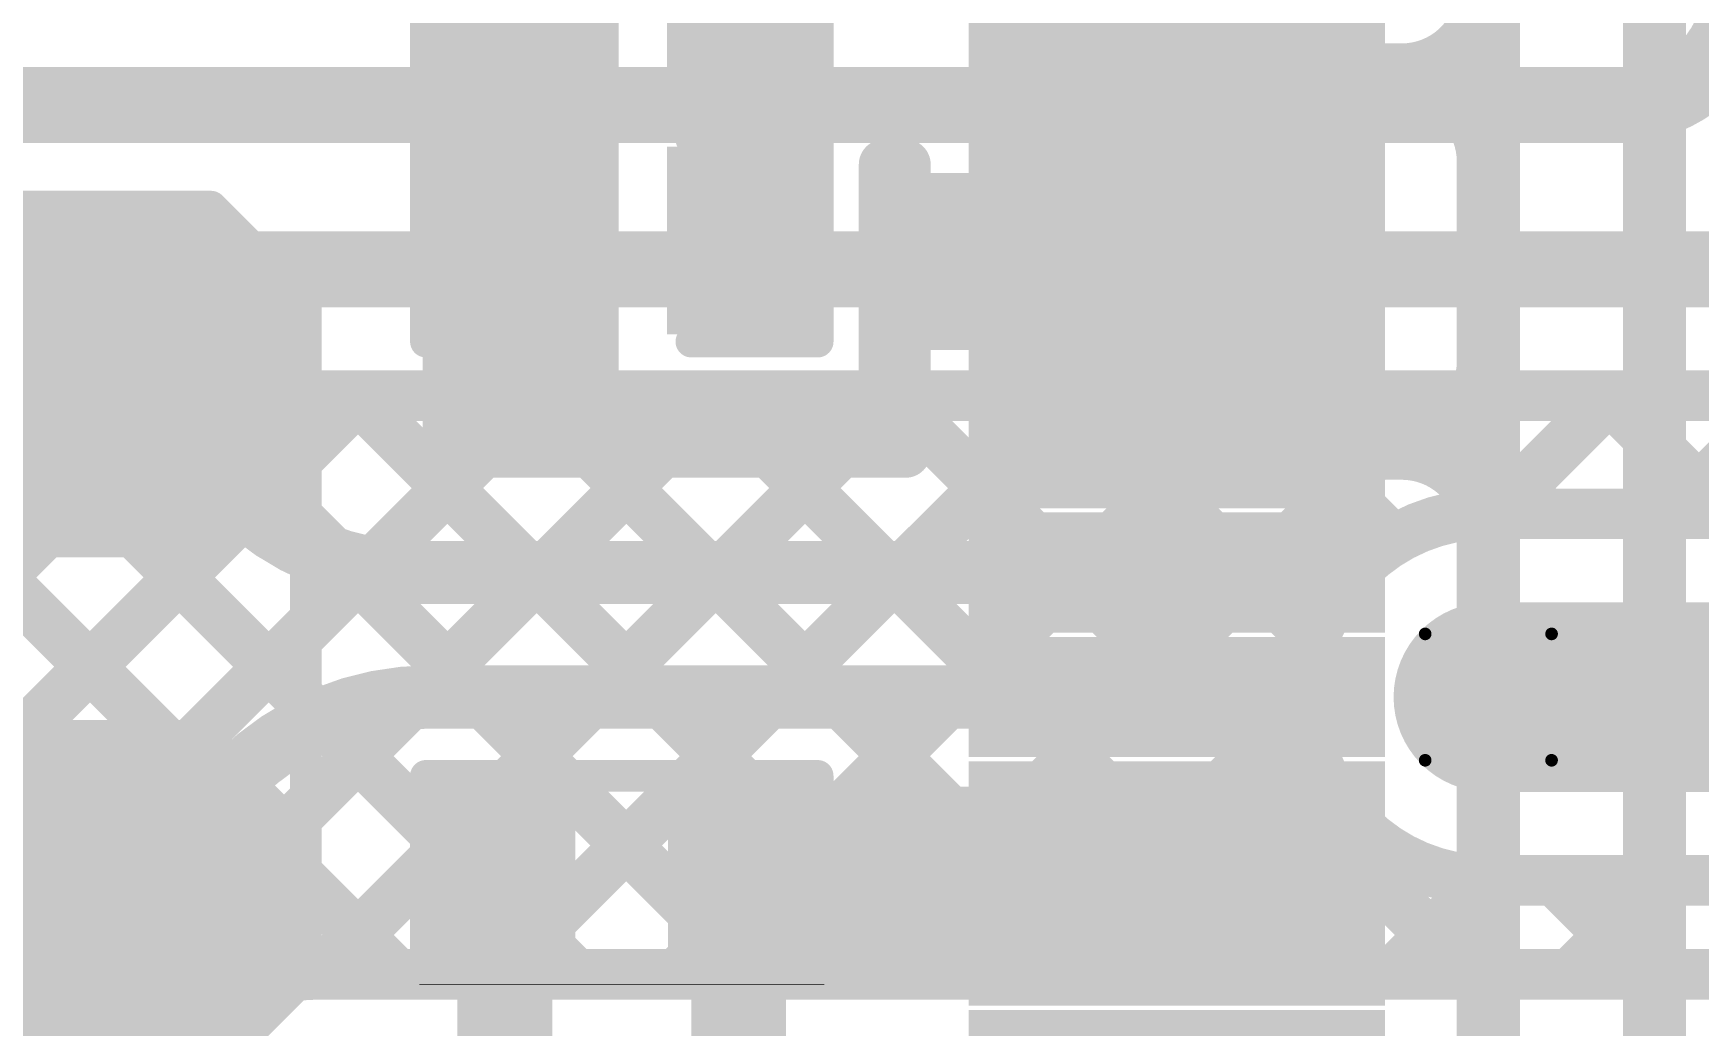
# Model space of a CAD drawing. Header units: inches. Extents: x -17 to 349, y -40 to 215.
# Drawn here: x 90.6 to 97.3, y 123.58 to 127.57 of the extents above; entities that cross this region are included whole.
import ezdxf

# ---------------------------------------------------------------- set-up
doc = ezdxf.new("R2010")
doc.units = ezdxf.units.IN
for name, color, linetype in [('Bottom Layer', 5, 'Continuous'), ('Drill Drawing', 1, 'Continuous'), ('Top Layer', 1, 'Continuous'), ('Top Overlay', 2, 'Continuous'), ('Top Paste', 8, 'Continuous'), ('Top Solder', 216, 'Continuous'), ('Via Holes', 16, 'Continuous')]:
    doc.layers.add(name, color=color, linetype=linetype)
doc.styles.add('Arial Black_Bold', font='', dxfattribs={"height": 0.2})
doc.styles.get('Arial Black_Bold').set_extended_font_data('Arial Black', bold=True)

# ---------------------------------------------------------------- blocks, each defined once
blk = doc.blocks.new('C___0402_58')
at = {"layer": 'Top Layer'}
for points in [[(-0.6985, -0.3175), (-0.6985, 0.3175), (-0.2413, 0.3175), (-0.2413, -0.3175)], [(0.2413, -0.3175), (0.2413, 0.3175), (0.6985, 0.3175), (0.6985, -0.3175)]]:
    blk.add_hatch(color=1, dxfattribs=at).paths.add_polyline_path(points)
at = {"layer": 'Top Paste'}
for points in [[(-0.6985, -0.3175), (-0.6985, 0.3175), (-0.2413, 0.3175), (-0.2413, -0.3175)], [(0.2413, -0.3175), (0.2413, 0.3175), (0.6985, 0.3175), (0.6985, -0.3175)]]:
    blk.add_hatch(color=8, dxfattribs=at).paths.add_polyline_path(points)
at = {"layer": 'Top Solder'}
for points in [[(-0.7585, -0.3775), (-0.7585, 0.3775), (-0.1813, 0.3775), (-0.1813, -0.3775)], [(0.1813, -0.3775), (0.1813, 0.3775), (0.7585, 0.3775), (0.7585, -0.3775)]]:
    blk.add_hatch(color=216, dxfattribs=at).paths.add_polyline_path(points)
at = {"layer": 'Top Overlay'}
for points in [[(-0.7874, 0.4064, 0.127, 0.127, 0), (-0.2794, 0.4064, 0.127, 0.127, 0)], [(-0.7874, -0.4064, 0.127, 0.127, 0), (-0.7874, 0.4064, 0.127, 0.127, 0)], [(0.2794, 0.4064, 0.127, 0.127, 0), (0.7874, 0.4064, 0.127, 0.127, 0)], [(0.7874, -0.4064, 0.127, 0.127, 0), (0.7874, 0.4064, 0.127, 0.127, 0)], [(-0.7874, -0.4064, 0.127, 0.127, 0), (-0.2794, -0.4064, 0.127, 0.127, 0)], [(0.2794, -0.4064, 0.127, 0.127, 0), (0.7874, -0.4064, 0.127, 0.127, 0)]]:
    blk.add_lwpolyline(points, format="xyseb", dxfattribs=at)
for points in [[(-0.8191, 0.4064, 0.0635, 0.0635, 1), (-0.7556, 0.4064, 0.0635, 0.0635, 1)], [(-0.8191, 0.4064, 0.0635, 0.0635, 1), (-0.7556, 0.4064, 0.0635, 0.0635, 1)], [(-0.3112, 0.4064, 0.0635, 0.0635, 1), (-0.2477, 0.4064, 0.0635, 0.0635, 1)], [(0.2477, 0.4064, 0.0635, 0.0635, 1), (0.3111, 0.4064, 0.0635, 0.0635, 1)], [(0.7556, 0.4064, 0.0635, 0.0635, 1), (0.8191, 0.4064, 0.0635, 0.0635, 1)], [(0.7556, 0.4064, 0.0635, 0.0635, 1), (0.8191, 0.4064, 0.0635, 0.0635, 1)], [(-0.8191, -0.4064, 0.0635, 0.0635, 1), (-0.7556, -0.4064, 0.0635, 0.0635, 1)], [(-0.8191, -0.4064, 0.0635, 0.0635, 1), (-0.7556, -0.4064, 0.0635, 0.0635, 1)], [(-0.3112, -0.4064, 0.0635, 0.0635, 1), (-0.2477, -0.4064, 0.0635, 0.0635, 1)], [(0.2477, -0.4064, 0.0635, 0.0635, 1), (0.3111, -0.4064, 0.0635, 0.0635, 1)], [(0.7556, -0.4064, 0.0635, 0.0635, 1), (0.8191, -0.4064, 0.0635, 0.0635, 1)], [(0.7556, -0.4064, 0.0635, 0.0635, 1), (0.8191, -0.4064, 0.0635, 0.0635, 1)]]:
    blk.add_lwpolyline(points, format="xyseb", close=True, dxfattribs=at)
blk = doc.blocks.new('64_TQFP__10_10__63')
at = {"layer": 'Top Layer'}
for points in [[(-3.39, 4.935), (-3.39, 6.405), (-3.11, 6.405), (-3.11, 4.935)], [(-2.89, 4.935), (-2.89, 6.405), (-2.61, 6.405), (-2.61, 4.935)], [(-2.39, 4.935), (-2.39, 6.405), (-2.11, 6.405), (-2.11, 4.935)], [(-1.89, 4.935), (-1.89, 6.405), (-1.61, 6.405), (-1.61, 4.935)], [(-1.39, 4.935), (-1.39, 6.405), (-1.11, 6.405), (-1.11, 4.935)], [(-0.89, 4.935), (-0.89, 6.405), (-0.61, 6.405), (-0.61, 4.935)], [(-0.39, 4.935), (-0.39, 6.405), (-0.11, 6.405), (-0.11, 4.935)], [(0.11, 4.935), (0.11, 6.405), (0.39, 6.405), (0.39, 4.935)]]:
    blk.add_hatch(color=1, dxfattribs=at).paths.add_polyline_path(points)
at = {"layer": 'Top Paste'}
for points in [[(-3.39, 4.935), (-3.39, 6.405), (-3.11, 6.405), (-3.11, 4.935)], [(-2.89, 4.935), (-2.89, 6.405), (-2.61, 6.405), (-2.61, 4.935)], [(-2.39, 4.935), (-2.39, 6.405), (-2.11, 6.405), (-2.11, 4.935)], [(-1.89, 4.935), (-1.89, 6.405), (-1.61, 6.405), (-1.61, 4.935)], [(-1.39, 4.935), (-1.39, 6.405), (-1.11, 6.405), (-1.11, 4.935)], [(-0.89, 4.935), (-0.89, 6.405), (-0.61, 6.405), (-0.61, 4.935)], [(-0.39, 4.935), (-0.39, 6.405), (-0.11, 6.405), (-0.11, 4.935)], [(0.11, 4.935), (0.11, 6.405), (0.39, 6.405), (0.39, 4.935)]]:
    blk.add_hatch(color=8, dxfattribs=at).paths.add_polyline_path(points)
at = {"layer": 'Top Solder'}
for points in [[(-3.9916, 4.8334), (-3.9916, 6.5066), (-3.5084, 6.5066), (-3.5084, 4.8334)], [(-3.4916, 4.8334), (-3.4916, 6.5066), (-3.0084, 6.5066), (-3.0084, 4.8334)], [(-2.9916, 4.8334), (-2.9916, 6.5066), (-2.5084, 6.5066), (-2.5084, 4.8334)], [(-2.4916, 4.8334), (-2.4916, 6.5066), (-2.0084, 6.5066), (-2.0084, 4.8334)], [(-1.9916, 4.8334), (-1.9916, 6.5066), (-1.5084, 6.5066), (-1.5084, 4.8334)], [(-1.4916, 4.8334), (-1.4916, 6.5066), (-1.0084, 6.5066), (-1.0084, 4.8334)], [(-0.9916, 4.8334), (-0.9916, 6.5066), (-0.5084, 6.5066), (-0.5084, 4.8334)], [(-0.4916, 4.8334), (-0.4916, 6.5066), (-0.0084, 6.5066), (-0.0084, 4.8334)], [(0.0084, 4.8334), (0.0084, 6.5066), (0.4916, 6.5066), (0.4916, 4.8334)]]:
    blk.add_hatch(color=216, dxfattribs=at).paths.add_polyline_path(points)
blk = doc.blocks.new('2_T____P___71')
at = {"layer": 'Top Layer'}
for points in [[(0.2857, 0.762), (-0.2857, 0.762), (-0.5715, 0.4763), (-0.5715, -0.4763), (-0.2857, -0.762), (0.2857, -0.762), (0.5715, -0.4763), (0.5715, 0.4763)], [(2.2858, 0.762), (1.7143, 0.762), (1.4285, 0.4763), (1.4285, -0.4763), (1.7143, -0.762), (2.2858, -0.762), (2.5715, -0.4763), (2.5715, 0.4763)]]:
    blk.add_hatch(color=1, dxfattribs=at).paths.add_polyline_path(points)
at = {"layer": 'Top Paste'}
for points in [[(0.2857, 0.762), (-0.2857, 0.762), (-0.5715, 0.4763), (-0.5715, -0.4763), (-0.2857, -0.762), (0.2857, -0.762), (0.5715, -0.4763), (0.5715, 0.4763)], [(2.2858, 0.762), (1.7143, 0.762), (1.4285, 0.4763), (1.4285, -0.4763), (1.7143, -0.762), (2.2858, -0.762), (2.5715, -0.4763), (2.5715, 0.4763)]]:
    blk.add_hatch(color=8, dxfattribs=at).paths.add_polyline_path(points)
at = {"layer": 'Top Solder'}
for points in [[(0.3366, 0.8636), (-0.3366, 0.8636), (-0.6731, 0.5271), (-0.6731, -0.5271), (-0.3366, -0.8636), (0.3366, -0.8636), (0.6731, -0.5271), (0.6731, 0.5271)], [(2.3366, 0.8636), (1.6635, 0.8636), (1.3269, 0.5271), (1.3269, -0.5271), (1.6635, -0.8636), (2.3366, -0.8636), (2.6731, -0.5271), (2.6731, 0.5271)]]:
    blk.add_hatch(color=216, dxfattribs=at).paths.add_polyline_path(points)
at = {"layer": 'Top Overlay'}
for points in [[(-0.3556, 0.9144, 0.127, 0.127, 0), (-0.7366, 0.5334, 0.127, 0.127, 0)], [(2.3556, 0.9144, 0.127, 0.127, 0), (-0.3556, 0.9144, 0.127, 0.127, 0)], [(2.3556, 0.9144, 0.127, 0.127, 0), (2.7366, 0.5334, 0.127, 0.127, 0)], [(-0.7366, 0.5334, 0.127, 0.127, 0), (-0.7366, -0.5334, 0.127, 0.127, 0)], [(2.7366, 0.5334, 0.127, 0.127, 0), (2.7366, -0.5334, 0.127, 0.127, 0)], [(-0.7366, -0.5334, 0.127, 0.127, 0), (-0.3556, -0.9144, 0.127, 0.127, 0)], [(2.7366, -0.5334, 0.127, 0.127, 0), (2.3556, -0.9144, 0.127, 0.127, 0)], [(-0.3556, -0.9144, 0.127, 0.127, 0), (2.3556, -0.9144, 0.127, 0.127, 0)]]:
    blk.add_lwpolyline(points, format="xyseb", dxfattribs=at)
for points in [[(-0.3874, 0.9144, 0.0635, 0.0635, 1), (-0.3239, 0.9144, 0.0635, 0.0635, 1)], [(-0.3874, 0.9144, 0.0635, 0.0635, 1), (-0.3239, 0.9144, 0.0635, 0.0635, 1)], [(2.3239, 0.9144, 0.0635, 0.0635, 1), (2.3874, 0.9144, 0.0635, 0.0635, 1)], [(2.3239, 0.9144, 0.0635, 0.0635, 1), (2.3874, 0.9144, 0.0635, 0.0635, 1)], [(-0.7683, 0.5334, 0.0635, 0.0635, 1), (-0.7048, 0.5334, 0.0635, 0.0635, 1)], [(-0.7683, 0.5334, 0.0635, 0.0635, 1), (-0.7048, 0.5334, 0.0635, 0.0635, 1)], [(2.7049, 0.5334, 0.0635, 0.0635, 1), (2.7684, 0.5334, 0.0635, 0.0635, 1)], [(2.7049, 0.5334, 0.0635, 0.0635, 1), (2.7684, 0.5334, 0.0635, 0.0635, 1)], [(-0.7683, -0.5334, 0.0635, 0.0635, 1), (-0.7048, -0.5334, 0.0635, 0.0635, 1)], [(-0.7683, -0.5334, 0.0635, 0.0635, 1), (-0.7048, -0.5334, 0.0635, 0.0635, 1)], [(2.7049, -0.5334, 0.0635, 0.0635, 1), (2.7684, -0.5334, 0.0635, 0.0635, 1)], [(2.7049, -0.5334, 0.0635, 0.0635, 1), (2.7684, -0.5334, 0.0635, 0.0635, 1)], [(-0.3874, -0.9144, 0.0635, 0.0635, 1), (-0.3239, -0.9144, 0.0635, 0.0635, 1)], [(-0.3874, -0.9144, 0.0635, 0.0635, 1), (-0.3239, -0.9144, 0.0635, 0.0635, 1)], [(2.3239, -0.9144, 0.0635, 0.0635, 1), (2.3874, -0.9144, 0.0635, 0.0635, 1)], [(2.3239, -0.9144, 0.0635, 0.0635, 1), (2.3874, -0.9144, 0.0635, 0.0635, 1)]]:
    blk.add_lwpolyline(points, format="xyseb", close=True, dxfattribs=at)
blk = doc.blocks.new('R___0402_80')
at = {"layer": 'Top Layer'}
for points in [[(-0.6985, -0.3175), (-0.6985, 0.3175), (-0.2413, 0.3175), (-0.2413, -0.3175)], [(0.2413, -0.3175), (0.2413, 0.3175), (0.6985, 0.3175), (0.6985, -0.3175)]]:
    blk.add_hatch(color=1, dxfattribs=at).paths.add_polyline_path(points)
at = {"layer": 'Top Paste'}
for points in [[(-0.6985, -0.3175), (-0.6985, 0.3175), (-0.2413, 0.3175), (-0.2413, -0.3175)], [(0.2413, -0.3175), (0.2413, 0.3175), (0.6985, 0.3175), (0.6985, -0.3175)]]:
    blk.add_hatch(color=8, dxfattribs=at).paths.add_polyline_path(points)
at = {"layer": 'Top Solder'}
for points in [[(-0.7535, -0.3725), (-0.7535, 0.3725), (-0.1863, 0.3725), (-0.1863, -0.3725)], [(0.1863, -0.3725), (0.1863, 0.3725), (0.7535, 0.3725), (0.7535, -0.3725)]]:
    blk.add_hatch(color=216, dxfattribs=at).paths.add_polyline_path(points)
at = {"layer": 'Top Overlay'}
for points in [[(-0.7874, 0.4064, 0.127, 0.127, 0), (0.7874, 0.4064, 0.127, 0.127, 0)], [(-0.7874, -0.4064, 0.127, 0.127, 0), (-0.7874, 0.4064, 0.127, 0.127, 0)], [(0.7874, -0.4064, 0.127, 0.127, 0), (0.7874, 0.4064, 0.127, 0.127, 0)], [(-0.7874, -0.4064, 0.127, 0.127, 0), (0.7874, -0.4064, 0.127, 0.127, 0)], [(-0.8128, -0.4318, 0.00323, 0.00323, 0), (0.8128, -0.4318, 0.00323, 0.00323, 0)]]:
    blk.add_lwpolyline(points, format="xyseb", dxfattribs=at)
for points in [[(-0.8191, 0.4064, 0.0635, 0.0635, 1), (-0.7556, 0.4064, 0.0635, 0.0635, 1)], [(-0.8191, 0.4064, 0.0635, 0.0635, 1), (-0.7556, 0.4064, 0.0635, 0.0635, 1)], [(0.7556, 0.4064, 0.0635, 0.0635, 1), (0.8191, 0.4064, 0.0635, 0.0635, 1)], [(0.7556, 0.4064, 0.0635, 0.0635, 1), (0.8191, 0.4064, 0.0635, 0.0635, 1)], [(-0.8191, -0.4064, 0.0635, 0.0635, 1), (-0.7556, -0.4064, 0.0635, 0.0635, 1)], [(-0.8191, -0.4064, 0.0635, 0.0635, 1), (-0.7556, -0.4064, 0.0635, 0.0635, 1)], [(0.7556, -0.4064, 0.0635, 0.0635, 1), (0.8191, -0.4064, 0.0635, 0.0635, 1)], [(0.7556, -0.4064, 0.0635, 0.0635, 1), (0.8191, -0.4064, 0.0635, 0.0635, 1)], [(-0.8136, -0.4318, 0.00161, 0.00161, 1), (-0.812, -0.4318, 0.00161, 0.00161, 1)], [(0.812, -0.4318, 0.00161, 0.00161, 1), (0.8136, -0.4318, 0.00161, 0.00161, 1)]]:
    blk.add_lwpolyline(points, format="xyseb", close=True, dxfattribs=at)
blk = doc.blocks.new('C___0402_94')
at = {"layer": 'Top Layer'}
for points in [[(-0.6985, -0.3175), (-0.6985, 0.3175), (-0.2413, 0.3175), (-0.2413, -0.3175)], [(0.2413, -0.3175), (0.2413, 0.3175), (0.6985, 0.3175), (0.6985, -0.3175)]]:
    blk.add_hatch(color=1, dxfattribs=at).paths.add_polyline_path(points)
at = {"layer": 'Top Paste'}
for points in [[(-0.6985, -0.3175), (-0.6985, 0.3175), (-0.2413, 0.3175), (-0.2413, -0.3175)], [(0.2413, -0.3175), (0.2413, 0.3175), (0.6985, 0.3175), (0.6985, -0.3175)]]:
    blk.add_hatch(color=8, dxfattribs=at).paths.add_polyline_path(points)
at = {"layer": 'Top Solder'}
for points in [[(-0.7585, -0.3775), (-0.7585, 0.3775), (-0.1813, 0.3775), (-0.1813, -0.3775)], [(0.1813, -0.3775), (0.1813, 0.3775), (0.7585, 0.3775), (0.7585, -0.3775)]]:
    blk.add_hatch(color=216, dxfattribs=at).paths.add_polyline_path(points)
at = {"layer": 'Top Overlay'}
for points in [[(-0.7874, 0.4064, 0.127, 0.127, 0), (-0.2794, 0.4064, 0.127, 0.127, 0)], [(-0.7874, -0.4064, 0.127, 0.127, 0), (-0.7874, 0.4064, 0.127, 0.127, 0)], [(0.2794, 0.4064, 0.127, 0.127, 0), (0.7874, 0.4064, 0.127, 0.127, 0)], [(0.7874, -0.4064, 0.127, 0.127, 0), (0.7874, 0.4064, 0.127, 0.127, 0)], [(-0.7874, -0.4064, 0.127, 0.127, 0), (-0.2794, -0.4064, 0.127, 0.127, 0)], [(0.2794, -0.4064, 0.127, 0.127, 0), (0.7874, -0.4064, 0.127, 0.127, 0)]]:
    blk.add_lwpolyline(points, format="xyseb", dxfattribs=at)
for points in [[(-0.8191, 0.4064, 0.0635, 0.0635, 1), (-0.7556, 0.4064, 0.0635, 0.0635, 1)], [(-0.8191, 0.4064, 0.0635, 0.0635, 1), (-0.7556, 0.4064, 0.0635, 0.0635, 1)], [(-0.3111, 0.4064, 0.0635, 0.0635, 1), (-0.2477, 0.4064, 0.0635, 0.0635, 1)], [(0.2477, 0.4064, 0.0635, 0.0635, 1), (0.3111, 0.4064, 0.0635, 0.0635, 1)], [(0.7556, 0.4064, 0.0635, 0.0635, 1), (0.8191, 0.4064, 0.0635, 0.0635, 1)], [(0.7556, 0.4064, 0.0635, 0.0635, 1), (0.8191, 0.4064, 0.0635, 0.0635, 1)], [(-0.8191, -0.4064, 0.0635, 0.0635, 1), (-0.7556, -0.4064, 0.0635, 0.0635, 1)], [(-0.8191, -0.4064, 0.0635, 0.0635, 1), (-0.7556, -0.4064, 0.0635, 0.0635, 1)], [(-0.3111, -0.4064, 0.0635, 0.0635, 1), (-0.2477, -0.4064, 0.0635, 0.0635, 1)], [(0.2477, -0.4064, 0.0635, 0.0635, 1), (0.3111, -0.4064, 0.0635, 0.0635, 1)], [(0.7556, -0.4064, 0.0635, 0.0635, 1), (0.8191, -0.4064, 0.0635, 0.0635, 1)], [(0.7556, -0.4064, 0.0635, 0.0635, 1), (0.8191, -0.4064, 0.0635, 0.0635, 1)]]:
    blk.add_lwpolyline(points, format="xyseb", close=True, dxfattribs=at)

msp = doc.modelspace()

# ---------------------------------------------------------------- hatches: boundary and pattern name
at = {"layer": 'Bottom Layer'}
h = msp.add_hatch(color=5, dxfattribs=at)
edge = h.paths.add_edge_path()
edge.add_arc((96.4523, 124.8981), 0.3, 0, 360)
at = {"layer": 'Top Layer'}
for points in [[(92.271, 125.8987), (92.8826, 125.8987), (92.8826, 130.2713), (92.271, 130.2713)], [(94.4651, 126.2587), (95.9351, 126.2587), (95.9351, 127.0387), (94.4651, 127.0387)], [(94.0374, 126.3565), (95.7303, 126.3565), (95.7303, 126.9665), (94.0374, 126.9665)], [(93.2108, 123.7587), (95.9351, 123.7587), (95.9351, 124.5387), (93.2108, 124.5387)]]:
    msp.add_hatch(color=1, dxfattribs=at).paths.add_polyline_path(points)
h = msp.add_hatch(color=1, dxfattribs=at)
edge = h.paths.add_edge_path()
edge.add_arc((96.4523, 124.8981), 0.3, 0, 360)
at = {"layer": 'Via Holes'}
h = msp.add_hatch(color=7, dxfattribs=at)
edge = h.paths.add_edge_path()
edge.add_arc((96.4523, 124.8981), 0.15, 0, 360)

# ---------------------------------------------------------------- linework, layer by layer
at = {"layer": 'Bottom Layer'}
for points in [[(97.4695, 127.7633, 0.3048, 0.3048, -0.414214), (96.984, 127.2778, 0.3048, 0.3048, 0)], [(71.9871, 127.2778, 0.3048, 0.3048, 0), (96.984, 127.2778, 0.3048, 0.3048, 0)], [(71.9871, 126.6174, 0.3048, 0.3048, 0), (97.746, 126.6174, 0.3048, 0.3048, 0)], [(85.8473, 126.1094, 0.2032, 0.2032, 0), (97.746, 126.1094, 0.2032, 0.2032, 0)], [(85.9269, 120.115, 0.2032, 0.2032, 0), (91.9213, 126.1094, 0.2032, 0.2032, 0)], [(86.5607, 121.4672, 0.2032, 0.2032, 0), (91.2029, 126.1094, 0.2032, 0.2032, 0)], [(88.2323, 121.7019, 0.2032, 0.2032, 0), (92.6398, 126.1094, 0.2032, 0.2032, 0)], [(88.3053, 126.1094, 0.2032, 0.2032, 0), (91.0775, 123.3372, 0.2032, 0.2032, 0)], [(88.9647, 121.7159, 0.2032, 0.2032, 0), (93.3582, 126.1094, 0.2032, 0.2032, 0)], [(89.0238, 126.1094, 0.2032, 0.2032, 0), (91.4263, 123.7068, 0.2032, 0.2032, 0)], [(89.7422, 126.1094, 0.2032, 0.2032, 0), (92.0675, 123.7841, 0.2032, 0.2032, 0)], [(90.4606, 126.1094, 0.2032, 0.2032, 0), (92.7859, 123.7841, 0.2032, 0.2032, 0)], [(91.179, 126.1094, 0.2032, 0.2032, 0), (93.5043, 123.7841, 0.2032, 0.2032, 0)], [(91.7513, 123.7841, 0.2032, 0.2032, 0), (94.0766, 126.1094, 0.2032, 0.2032, 0)], [(91.8974, 126.1094, 0.2032, 0.2032, 0), (94.2228, 123.7841, 0.2032, 0.2032, 0)], [(92.4697, 123.7841, 0.2032, 0.2032, 0), (94.795, 126.1094, 0.2032, 0.2032, 0)], [(92.6159, 126.1094, 0.2032, 0.2032, 0), (94.9412, 123.7841, 0.2032, 0.2032, 0)], [(93.1881, 123.7841, 0.2032, 0.2032, 0), (95.5135, 126.1094, 0.2032, 0.2032, 0)], [(93.1881, 123.7841, 0.2032, 0.2032, 0), (95.5135, 126.1094, 0.2032, 0.2032, 0)], [(93.3343, 126.1094, 0.2032, 0.2032, 0), (95.6596, 123.7841, 0.2032, 0.2032, 0)], [(93.9066, 123.7841, 0.2032, 0.2032, 0), (96.2319, 126.1094, 0.2032, 0.2032, 0)], [(94.0527, 126.1094, 0.2032, 0.2032, 0), (96.378, 123.7841, 0.2032, 0.2032, 0)], [(94.7711, 126.1094, 0.2032, 0.2032, 0), (95.7525, 125.128, 0.2032, 0.2032, 0)], [(95.4895, 126.1094, 0.2032, 0.2032, 0), (96.0707, 125.5282, 0.2032, 0.2032, 0)], [(96.208, 126.1094, 0.2032, 0.2032, 0), (96.6826, 125.6347, 0.2032, 0.2032, 0)], [(96.4756, 125.6347, 0.2032, 0.2032, 0), (96.9503, 126.1094, 0.2032, 0.2032, 0)], [(96.9264, 126.1094, 0.2032, 0.2032, 0), (97.4011, 125.6347, 0.2032, 0.2032, 0)], [(97.194, 125.6347, 0.2032, 0.2032, 0), (97.6687, 126.1094, 0.2032, 0.2032, 0)], [(96.4523, 124.1615, 0.2032, 0.2032, -1), (96.4523, 125.6347, 0.2032, 0.2032, 0)], [(96.4523, 125.6347, 0.2032, 0.2032, 0), (100.6116, 125.6347, 0.2032, 0.2032, 0)], [(96.4523, 124.8981, 0.762, 0.762, 0), (100.6116, 124.8981, 0.762, 0.762, 0)], [(94.625, 123.7841, 0.2032, 0.2032, 0), (95.7161, 124.8752, 0.2032, 0.2032, 0)], [(95.3434, 123.7841, 0.2032, 0.2032, 0), (95.934, 124.3747, 0.2032, 0.2032, 0)], [(96.0618, 123.7841, 0.2032, 0.2032, 0), (96.4394, 124.1616, 0.2032, 0.2032, 0)], [(96.4523, 124.1615, 0.2032, 0.2032, 0), (100.6116, 124.1615, 0.2032, 0.2032, 0)], [(96.719, 124.1615, 0.2032, 0.2032, 0), (97.0965, 123.7841, 0.2032, 0.2032, 0)], [(96.7802, 123.7841, 0.2032, 0.2032, 0), (97.1577, 124.1615, 0.2032, 0.2032, 0)], [(91.7547, 122.3109, 0.2032, 0.2032, -1), (91.7547, 123.7841, 0.2032, 0.2032, 0)], [(91.7547, 123.7841, 0.2032, 0.2032, 0), (110.8418, 123.7841, 0.2032, 0.2032, 0)]]:
    msp.add_lwpolyline(points, format="xyseb", dxfattribs=at)
for points in [[(96.9078, 127.2778, 0.1524, 0.1524, 1), (97.0602, 127.2778, 0.1524, 0.1524, 1)], [(96.9078, 127.2778, 0.1524, 0.1524, 1), (97.0602, 127.2778, 0.1524, 0.1524, 1)], [(91.1282, 126.1094, 0.1016, 0.1016, 1), (91.2298, 126.1094, 0.1016, 0.1016, 1)], [(91.1521, 126.1094, 0.1016, 0.1016, 1), (91.2537, 126.1094, 0.1016, 0.1016, 1)], [(91.8466, 126.1094, 0.1016, 0.1016, 1), (91.9482, 126.1094, 0.1016, 0.1016, 1)], [(91.8705, 126.1094, 0.1016, 0.1016, 1), (91.9721, 126.1094, 0.1016, 0.1016, 1)], [(92.5651, 126.1094, 0.1016, 0.1016, 1), (92.6667, 126.1094, 0.1016, 0.1016, 1)], [(92.589, 126.1094, 0.1016, 0.1016, 1), (92.6906, 126.1094, 0.1016, 0.1016, 1)], [(93.2835, 126.1094, 0.1016, 0.1016, 1), (93.3851, 126.1094, 0.1016, 0.1016, 1)], [(93.3074, 126.1094, 0.1016, 0.1016, 1), (93.409, 126.1094, 0.1016, 0.1016, 1)], [(94.0019, 126.1094, 0.1016, 0.1016, 1), (94.1035, 126.1094, 0.1016, 0.1016, 1)], [(94.0258, 126.1094, 0.1016, 0.1016, 1), (94.1274, 126.1094, 0.1016, 0.1016, 1)], [(94.7203, 126.1094, 0.1016, 0.1016, 1), (94.8219, 126.1094, 0.1016, 0.1016, 1)], [(94.7442, 126.1094, 0.1016, 0.1016, 1), (94.8458, 126.1094, 0.1016, 0.1016, 1)], [(95.4387, 126.1094, 0.1016, 0.1016, 1), (95.5403, 126.1094, 0.1016, 0.1016, 1)], [(95.4627, 126.1094, 0.1016, 0.1016, 1), (95.5643, 126.1094, 0.1016, 0.1016, 1)], [(95.4627, 126.1094, 0.1016, 0.1016, 1), (95.5643, 126.1094, 0.1016, 0.1016, 1)], [(96.1572, 126.1094, 0.1016, 0.1016, 1), (96.2588, 126.1094, 0.1016, 0.1016, 1)], [(96.1811, 126.1094, 0.1016, 0.1016, 1), (96.2827, 126.1094, 0.1016, 0.1016, 1)], [(96.8756, 126.1094, 0.1016, 0.1016, 1), (96.9772, 126.1094, 0.1016, 0.1016, 1)], [(96.8995, 126.1094, 0.1016, 0.1016, 1), (97.0011, 126.1094, 0.1016, 0.1016, 1)], [(96.4015, 125.6347, 0.1016, 0.1016, 1), (96.5031, 125.6347, 0.1016, 0.1016, 1)], [(96.4015, 125.6347, 0.1016, 0.1016, 1), (96.5031, 125.6347, 0.1016, 0.1016, 1)], [(96.4248, 125.6347, 0.1016, 0.1016, 1), (96.5264, 125.6347, 0.1016, 0.1016, 1)], [(96.6318, 125.6347, 0.1016, 0.1016, 1), (96.7334, 125.6347, 0.1016, 0.1016, 1)], [(97.1432, 125.6347, 0.1016, 0.1016, 1), (97.2448, 125.6347, 0.1016, 0.1016, 1)], [(96.0199, 125.5282, 0.1016, 0.1016, 1), (96.1215, 125.5282, 0.1016, 0.1016, 1)], [(96.2618, 124.8981, 0.381, 0.381, 1), (96.6428, 124.8981, 0.381, 0.381, 1)], [(95.7017, 125.128, 0.1016, 0.1016, 1), (95.8033, 125.128, 0.1016, 0.1016, 1)], [(95.6653, 124.8752, 0.1016, 0.1016, 1), (95.7669, 124.8752, 0.1016, 0.1016, 1)], [(95.8832, 124.3747, 0.1016, 0.1016, 1), (95.9848, 124.3747, 0.1016, 0.1016, 1)], [(96.3886, 124.1616, 0.1016, 0.1016, 1), (96.4902, 124.1616, 0.1016, 0.1016, 1)], [(96.4015, 124.1615, 0.1016, 0.1016, 1), (96.5031, 124.1615, 0.1016, 0.1016, 1)], [(96.4015, 124.1615, 0.1016, 0.1016, 1), (96.5031, 124.1615, 0.1016, 0.1016, 1)], [(96.6682, 124.1615, 0.1016, 0.1016, 1), (96.7698, 124.1615, 0.1016, 0.1016, 1)], [(97.1069, 124.1615, 0.1016, 0.1016, 1), (97.2085, 124.1615, 0.1016, 0.1016, 1)], [(91.7005, 123.7841, 0.1016, 0.1016, 1), (91.8021, 123.7841, 0.1016, 0.1016, 1)], [(91.7039, 123.7841, 0.1016, 0.1016, 1), (91.8055, 123.7841, 0.1016, 0.1016, 1)], [(91.7039, 123.7841, 0.1016, 0.1016, 1), (91.8055, 123.7841, 0.1016, 0.1016, 1)], [(92.0167, 123.7841, 0.1016, 0.1016, 1), (92.1183, 123.7841, 0.1016, 0.1016, 1)], [(92.4189, 123.7841, 0.1016, 0.1016, 1), (92.5205, 123.7841, 0.1016, 0.1016, 1)], [(92.7351, 123.7841, 0.1016, 0.1016, 1), (92.8367, 123.7841, 0.1016, 0.1016, 1)], [(93.1373, 123.7841, 0.1016, 0.1016, 1), (93.2389, 123.7841, 0.1016, 0.1016, 1)], [(93.1373, 123.7841, 0.1016, 0.1016, 1), (93.2389, 123.7841, 0.1016, 0.1016, 1)], [(93.4535, 123.7841, 0.1016, 0.1016, 1), (93.5551, 123.7841, 0.1016, 0.1016, 1)], [(93.8558, 123.7841, 0.1016, 0.1016, 1), (93.9574, 123.7841, 0.1016, 0.1016, 1)], [(94.172, 123.7841, 0.1016, 0.1016, 1), (94.2736, 123.7841, 0.1016, 0.1016, 1)], [(94.5742, 123.7841, 0.1016, 0.1016, 1), (94.6758, 123.7841, 0.1016, 0.1016, 1)], [(94.8904, 123.7841, 0.1016, 0.1016, 1), (94.992, 123.7841, 0.1016, 0.1016, 1)], [(95.2926, 123.7841, 0.1016, 0.1016, 1), (95.3942, 123.7841, 0.1016, 0.1016, 1)], [(95.6088, 123.7841, 0.1016, 0.1016, 1), (95.7104, 123.7841, 0.1016, 0.1016, 1)], [(96.011, 123.7841, 0.1016, 0.1016, 1), (96.1126, 123.7841, 0.1016, 0.1016, 1)], [(96.3272, 123.7841, 0.1016, 0.1016, 1), (96.4288, 123.7841, 0.1016, 0.1016, 1)], [(96.7294, 123.7841, 0.1016, 0.1016, 1), (96.831, 123.7841, 0.1016, 0.1016, 1)], [(97.0457, 123.7841, 0.1016, 0.1016, 1), (97.1473, 123.7841, 0.1016, 0.1016, 1)], [(91.3755, 123.7068, 0.1016, 0.1016, 1), (91.4771, 123.7068, 0.1016, 0.1016, 1)]]:
    msp.add_lwpolyline(points, format="xyseb", close=True, dxfattribs=at)
at = {"layer": 'Drill Drawing'}
for points in [[(96.1983, 125.1521, 0.0508, 0.0508, 0), (96.7063, 125.1521, 0.0508, 0.0508, 0)], [(96.1983, 124.6441, 0.0508, 0.0508, 0), (96.1983, 125.1521, 0.0508, 0.0508, 0)], [(96.7063, 124.6441, 0.0508, 0.0508, 0), (96.7063, 125.1521, 0.0508, 0.0508, 0)], [(96.1983, 124.6441, 0.0508, 0.0508, 0), (96.7063, 124.6441, 0.0508, 0.0508, 0)]]:
    msp.add_lwpolyline(points, format="xyseb", dxfattribs=at)
for points in [[(96.1856, 125.1521, 0.0254, 0.0254, 1), (96.211, 125.1521, 0.0254, 0.0254, 1)], [(96.1856, 125.1521, 0.0254, 0.0254, 1), (96.211, 125.1521, 0.0254, 0.0254, 1)], [(96.6936, 125.1521, 0.0254, 0.0254, 1), (96.719, 125.1521, 0.0254, 0.0254, 1)], [(96.6936, 125.1521, 0.0254, 0.0254, 1), (96.719, 125.1521, 0.0254, 0.0254, 1)], [(96.1856, 124.6441, 0.0254, 0.0254, 1), (96.211, 124.6441, 0.0254, 0.0254, 1)], [(96.1856, 124.6441, 0.0254, 0.0254, 1), (96.211, 124.6441, 0.0254, 0.0254, 1)], [(96.6936, 124.6441, 0.0254, 0.0254, 1), (96.719, 124.6441, 0.0254, 0.0254, 1)], [(96.6936, 124.6441, 0.0254, 0.0254, 1), (96.719, 124.6441, 0.0254, 0.0254, 1)]]:
    msp.add_lwpolyline(points, format="xyseb", close=True, dxfattribs=at)
at = {"layer": 'Top Layer'}
for points in [[(92.271, 125.8813, 0.2032, 0.2032, 0), (92.271, 130.2713, 0.2032, 0.2032, 0)], [(92.271, 125.8813, 0.2032, 0.2032, 0), (92.271, 130.2713, 0.2032, 0.2032, 0)], [(92.8552, 127.4064, 0.2032, 0.2032, 0), (92.8552, 128.1758, 0.2032, 0.2032, 0)], [(96.4523, 127.0508, 0.254, 0.254, 0), (96.4523, 128.1162, 0.254, 0.254, 0)], [(97.1201, 121.4787, 0.254, 0.254, 0), (97.1201, 127.9277, 0.254, 0.254, 0)], [(92.271, 127.8911, 0.2032, 0.2032, 0), (92.8552, 127.3069, 0.2032, 0.2032, 0)], [(92.271, 127.1774, 0.2032, 0.2032, 0), (92.8552, 127.7616, 0.2032, 0.2032, 0)], [(92.4996, 126.7333, 0.3048, 0.3048, 0), (92.4996, 127.7463, 0.3048, 0.3048, 0)], [(93.4394, 126.6063, 0.3048, 0.3048, 0), (93.4394, 127.7463, 0.3048, 0.3048, 0)], [(96.4523, 127.7466, 0.254, 0.254, -0.414214), (96.1044, 127.3987, 0.254, 0.254, 0)], [(92.8552, 127.124, 0.2032, 0.2032, 0), (92.8552, 127.4064, 0.2032, 0.2032, 0)], [(92.8552, 127.124, 0.2032, 0.2032, 0), (92.8552, 127.4064, 0.2032, 0.2032, 0)], [(95.2001, 127.3987, 0.254, 0.254, 0), (96.1044, 127.3987, 0.254, 0.254, 0)], [(96.1044, 127.3987, 0.254, 0.254, -0.414214), (96.4523, 127.0508, 0.254, 0.254, 0)], [(92.271, 127.1727, 0.2032, 0.2032, 0), (92.8552, 126.5885, 0.2032, 0.2032, 0)], [(92.8552, 126.0602, 0.2032, 0.2032, 0), (92.8552, 127.124, 0.2032, 0.2032, 0)], [(96.4523, 125.5508, 0.254, 0.254, 0), (96.4523, 127.0508, 0.254, 0.254, 0)], [(92.271, 126.459, 0.2032, 0.2032, 0), (92.8552, 127.0432, 0.2032, 0.2032, 0)], [(94.0236, 127.0387, 0.2032, 0.2032, 0), (94.1095, 127.0387, 0.2032, 0.2032, 0)], [(94.0236, 126.0602, 0.2032, 0.2032, 0), (94.0236, 127.0387, 0.2032, 0.2032, 0)], [(94.0236, 127.0387, 0.2032, 0.2032, 0), (94.1095, 127.0387, 0.2032, 0.2032, 0)], [(94.1095, 126.9031, 0.2032, 0.2032, 0), (94.1095, 127.0387, 0.2032, 0.2032, 0)], [(94.0236, 126.7748, 0.2032, 0.2032, 0), (94.1519, 126.9031, 0.2032, 0.2032, 0)], [(94.1095, 126.9031, 0.2032, 0.2032, 0), (95.9351, 126.9031, 0.2032, 0.2032, 0)], [(94.3615, 126.3943, 0.2032, 0.2032, 0), (94.8703, 126.9031, 0.2032, 0.2032, 0)], [(94.3615, 126.3943, 0.2032, 0.2032, 0), (94.8703, 126.9031, 0.2032, 0.2032, 0)], [(94.6958, 126.9031, 0.2032, 0.2032, 0), (95.2046, 126.3943, 0.2032, 0.2032, 0)], [(95.08, 126.3943, 0.2032, 0.2032, 0), (95.5888, 126.9031, 0.2032, 0.2032, 0)], [(95.4142, 126.9031, 0.2032, 0.2032, 0), (95.923, 126.3943, 0.2032, 0.2032, 0)], [(95.9351, 126.3943, 0.2032, 0.2032, 0), (95.9351, 126.9031, 0.2032, 0.2032, 0)], [(94.0236, 126.857, 0.2032, 0.2032, 0), (94.4862, 126.3943, 0.2032, 0.2032, 0)], [(92.4996, 126.6063, 0.3048, 0.3048, 0), (92.4996, 126.7333, 0.3048, 0.3048, 0)], [(95.7984, 126.3943, 0.2032, 0.2032, 0), (95.9351, 126.531, 0.2032, 0.2032, 0)], [(92.271, 126.4543, 0.2032, 0.2032, 0), (92.8439, 125.8813, 0.2032, 0.2032, 0)], [(94.1095, 126.3943, 0.2032, 0.2032, 0), (95.9351, 126.3943, 0.2032, 0.2032, 0)], [(94.1095, 125.8943, 0.2032, 0.2032, 0), (94.1095, 126.3943, 0.2032, 0.2032, 0)], [(92.4117, 125.8813, 0.2032, 0.2032, 0), (92.8552, 126.3248, 0.2032, 0.2032, 0)], [(96.4523, 126.2466, 0.254, 0.254, -0.414214), (96.1044, 125.8987, 0.254, 0.254, 0)], [(89.6048, 126.1331, 0.254, 0.254, 0), (90.7851, 126.1331, 0.254, 0.254, 0)], [(93.8485, 125.8813, 0.2032, 0.2032, 0), (94.1095, 126.1422, 0.2032, 0.2032, 0)], [(93.8485, 125.8813, 0.2032, 0.2032, 0), (94.1095, 126.1422, 0.2032, 0.2032, 0)], [(94.0236, 126.1385, 0.2032, 0.2032, 0), (94.1095, 126.0526, 0.2032, 0.2032, 0)], [(92.8552, 126.0602, 0.2032, 0.2032, 0), (94.0236, 126.0602, 0.2032, 0.2032, 0)], [(93.1301, 125.8813, 0.2032, 0.2032, 0), (93.309, 126.0602, 0.2032, 0.2032, 0)], [(93.3834, 126.0602, 0.2032, 0.2032, 0), (93.5623, 125.8813, 0.2032, 0.2032, 0)], [(92.271, 125.8813, 0.2032, 0.2032, 0), (94.1095, 125.8813, 0.2032, 0.2032, 0)], [(95.2001, 125.8987, 0.254, 0.254, 0), (96.1044, 125.8987, 0.254, 0.254, 0)], [(96.1044, 125.8987, 0.254, 0.254, -0.414214), (96.4523, 125.5508, 0.254, 0.254, 0)], [(91.4115, 125.7029, 0.254, 0.254, -0.000131), (91.4112, 125.7032, 0.254, 0.254, 0)], [(92.1464, 125.3987, 0.254, 0.254, -0.198776), (91.4115, 125.7029, 0.254, 0.254, 0)], [(96.4523, 124.8981, 0.254, 0.254, 0), (96.4523, 125.5508, 0.254, 0.254, 0)], [(92.1464, 125.3987, 0.254, 0.254, 0), (95.2001, 125.3987, 0.254, 0.254, 0)], [(91.4272, 124.5793, 0.254, 0.254, -0.198721), (92.1992, 124.8987, 0.254, 0.254, 0)], [(92.1992, 124.8987, 0.254, 0.254, 0), (95.2001, 124.8987, 0.254, 0.254, 0)], [(96.4523, 121.1948, 0.254, 0.254, 0), (96.4523, 124.8981, 0.254, 0.254, 0)], [(91.1066, 124.2587, 0.254, 0.254, 0), (91.4266, 124.5787, 0.254, 0.254, 0)], [(91.4266, 124.5787, 0.254, 0.254, -0.000184), (91.4272, 124.5793, 0.254, 0.254, 0)], [(92.4996, 123.0351, 0.381, 0.381, 0), (92.4996, 124.1751, 0.381, 0.381, 0)], [(93.4391, 123.0351, 0.381, 0.381, 0), (93.4391, 124.1751, 0.381, 0.381, 0)], [(93.4391, 124.1751, 0.3048, 0.3048, 0), (93.4394, 124.1751, 0.3048, 0.3048, 0)]]:
    msp.add_lwpolyline(points, format="xyseb", dxfattribs=at)
for points in [[(92.8044, 127.4064, 0.1016, 0.1016, 1), (92.906, 127.4064, 0.1016, 0.1016, 1)], [(92.8044, 127.4064, 0.1016, 0.1016, 1), (92.906, 127.4064, 0.1016, 0.1016, 1)], [(92.8044, 127.4064, 0.1016, 0.1016, 1), (92.906, 127.4064, 0.1016, 0.1016, 1)], [(95.1366, 127.3987, 0.127, 0.127, 1), (95.2636, 127.3987, 0.127, 0.127, 1)], [(96.0409, 127.3987, 0.127, 0.127, 1), (96.1679, 127.3987, 0.127, 0.127, 1)], [(96.0409, 127.3987, 0.127, 0.127, 1), (96.1679, 127.3987, 0.127, 0.127, 1)], [(96.0409, 127.3987, 0.127, 0.127, 1), (96.1679, 127.3987, 0.127, 0.127, 1)], [(92.8044, 127.3069, 0.1016, 0.1016, 1), (92.906, 127.3069, 0.1016, 0.1016, 1)], [(92.2202, 127.1774, 0.1016, 0.1016, 1), (92.3218, 127.1774, 0.1016, 0.1016, 1)], [(92.2202, 127.1727, 0.1016, 0.1016, 1), (92.3218, 127.1727, 0.1016, 0.1016, 1)], [(92.8044, 127.124, 0.1016, 0.1016, 1), (92.906, 127.124, 0.1016, 0.1016, 1)], [(92.8044, 127.124, 0.1016, 0.1016, 1), (92.906, 127.124, 0.1016, 0.1016, 1)], [(92.8044, 127.124, 0.1016, 0.1016, 1), (92.906, 127.124, 0.1016, 0.1016, 1)], [(96.3888, 127.0508, 0.127, 0.127, 1), (96.5158, 127.0508, 0.127, 0.127, 1)], [(96.3888, 127.0508, 0.127, 0.127, 1), (96.5158, 127.0508, 0.127, 0.127, 1)], [(96.3888, 127.0508, 0.127, 0.127, 1), (96.5158, 127.0508, 0.127, 0.127, 1)], [(92.8044, 127.0432, 0.1016, 0.1016, 1), (92.906, 127.0432, 0.1016, 0.1016, 1)], [(93.9728, 127.0387, 0.1016, 0.1016, 1), (94.0744, 127.0387, 0.1016, 0.1016, 1)], [(93.9728, 127.0387, 0.1016, 0.1016, 1), (94.0744, 127.0387, 0.1016, 0.1016, 1)], [(93.9728, 127.0387, 0.1016, 0.1016, 1), (94.0744, 127.0387, 0.1016, 0.1016, 1)], [(94.0587, 127.0387, 0.1016, 0.1016, 1), (94.1603, 127.0387, 0.1016, 0.1016, 1)], [(94.0587, 127.0387, 0.1016, 0.1016, 1), (94.1603, 127.0387, 0.1016, 0.1016, 1)], [(94.0587, 127.0387, 0.1016, 0.1016, 1), (94.1603, 127.0387, 0.1016, 0.1016, 1)], [(94.0587, 126.9031, 0.1016, 0.1016, 1), (94.1603, 126.9031, 0.1016, 0.1016, 1)], [(94.0587, 126.9031, 0.1016, 0.1016, 1), (94.1603, 126.9031, 0.1016, 0.1016, 1)], [(94.1011, 126.9031, 0.1016, 0.1016, 1), (94.2027, 126.9031, 0.1016, 0.1016, 1)], [(94.645, 126.9031, 0.1016, 0.1016, 1), (94.7466, 126.9031, 0.1016, 0.1016, 1)], [(94.8195, 126.9031, 0.1016, 0.1016, 1), (94.9211, 126.9031, 0.1016, 0.1016, 1)], [(94.8195, 126.9031, 0.1016, 0.1016, 1), (94.9211, 126.9031, 0.1016, 0.1016, 1)], [(95.3634, 126.9031, 0.1016, 0.1016, 1), (95.465, 126.9031, 0.1016, 0.1016, 1)], [(95.538, 126.9031, 0.1016, 0.1016, 1), (95.6396, 126.9031, 0.1016, 0.1016, 1)], [(95.8843, 126.9031, 0.1016, 0.1016, 1), (95.9859, 126.9031, 0.1016, 0.1016, 1)], [(95.8843, 126.9031, 0.1016, 0.1016, 1), (95.9859, 126.9031, 0.1016, 0.1016, 1)], [(93.9728, 126.857, 0.1016, 0.1016, 1), (94.0744, 126.857, 0.1016, 0.1016, 1)], [(92.4234, 126.7333, 0.1524, 0.1524, 1), (92.5758, 126.7333, 0.1524, 0.1524, 1)], [(92.4234, 126.7333, 0.1524, 0.1524, 1), (92.5758, 126.7333, 0.1524, 0.1524, 1)], [(93.9728, 126.7748, 0.1016, 0.1016, 1), (94.0744, 126.7748, 0.1016, 0.1016, 1)], [(92.4234, 126.6063, 0.1524, 0.1524, 1), (92.5758, 126.6063, 0.1524, 0.1524, 1)], [(93.3632, 126.6063, 0.1524, 0.1524, 1), (93.5156, 126.6063, 0.1524, 0.1524, 1)], [(92.8044, 126.5885, 0.1016, 0.1016, 1), (92.906, 126.5885, 0.1016, 0.1016, 1)], [(95.8843, 126.531, 0.1016, 0.1016, 1), (95.9859, 126.531, 0.1016, 0.1016, 1)], [(92.2202, 126.459, 0.1016, 0.1016, 1), (92.3218, 126.459, 0.1016, 0.1016, 1)], [(92.2202, 126.4543, 0.1016, 0.1016, 1), (92.3218, 126.4543, 0.1016, 0.1016, 1)], [(94.0587, 126.3943, 0.1016, 0.1016, 1), (94.1603, 126.3943, 0.1016, 0.1016, 1)], [(94.0587, 126.3943, 0.1016, 0.1016, 1), (94.1603, 126.3943, 0.1016, 0.1016, 1)], [(94.3107, 126.3943, 0.1016, 0.1016, 1), (94.4123, 126.3943, 0.1016, 0.1016, 1)], [(94.3107, 126.3943, 0.1016, 0.1016, 1), (94.4123, 126.3943, 0.1016, 0.1016, 1)], [(94.4354, 126.3943, 0.1016, 0.1016, 1), (94.537, 126.3943, 0.1016, 0.1016, 1)], [(95.0292, 126.3943, 0.1016, 0.1016, 1), (95.1308, 126.3943, 0.1016, 0.1016, 1)], [(95.1538, 126.3943, 0.1016, 0.1016, 1), (95.2554, 126.3943, 0.1016, 0.1016, 1)], [(95.7476, 126.3943, 0.1016, 0.1016, 1), (95.8492, 126.3943, 0.1016, 0.1016, 1)], [(95.8722, 126.3943, 0.1016, 0.1016, 1), (95.9738, 126.3943, 0.1016, 0.1016, 1)], [(95.8843, 126.3943, 0.1016, 0.1016, 1), (95.9859, 126.3943, 0.1016, 0.1016, 1)], [(95.8843, 126.3943, 0.1016, 0.1016, 1), (95.9859, 126.3943, 0.1016, 0.1016, 1)], [(92.8044, 126.3248, 0.1016, 0.1016, 1), (92.906, 126.3248, 0.1016, 0.1016, 1)], [(96.3888, 126.2466, 0.127, 0.127, 1), (96.5158, 126.2466, 0.127, 0.127, 1)], [(90.7216, 126.1331, 0.127, 0.127, 1), (90.8486, 126.1331, 0.127, 0.127, 1)], [(93.9728, 126.1385, 0.1016, 0.1016, 1), (94.0744, 126.1385, 0.1016, 0.1016, 1)], [(94.0587, 126.1422, 0.1016, 0.1016, 1), (94.1603, 126.1422, 0.1016, 0.1016, 1)], [(94.0587, 126.1422, 0.1016, 0.1016, 1), (94.1603, 126.1422, 0.1016, 0.1016, 1)], [(92.8044, 126.0602, 0.1016, 0.1016, 1), (92.906, 126.0602, 0.1016, 0.1016, 1)], [(92.8044, 126.0602, 0.1016, 0.1016, 1), (92.906, 126.0602, 0.1016, 0.1016, 1)], [(93.2582, 126.0602, 0.1016, 0.1016, 1), (93.3598, 126.0602, 0.1016, 0.1016, 1)], [(93.3326, 126.0602, 0.1016, 0.1016, 1), (93.4342, 126.0602, 0.1016, 0.1016, 1)], [(93.9728, 126.0602, 0.1016, 0.1016, 1), (94.0744, 126.0602, 0.1016, 0.1016, 1)], [(93.9728, 126.0602, 0.1016, 0.1016, 1), (94.0744, 126.0602, 0.1016, 0.1016, 1)], [(94.0587, 126.0526, 0.1016, 0.1016, 1), (94.1603, 126.0526, 0.1016, 0.1016, 1)], [(92.2202, 125.8813, 0.1016, 0.1016, 1), (92.3218, 125.8813, 0.1016, 0.1016, 1)], [(92.2202, 125.8813, 0.1016, 0.1016, 1), (92.3218, 125.8813, 0.1016, 0.1016, 1)], [(92.2202, 125.8813, 0.1016, 0.1016, 1), (92.3218, 125.8813, 0.1016, 0.1016, 1)], [(92.3609, 125.8813, 0.1016, 0.1016, 1), (92.4625, 125.8813, 0.1016, 0.1016, 1)], [(92.7931, 125.8813, 0.1016, 0.1016, 1), (92.8947, 125.8813, 0.1016, 0.1016, 1)], [(93.0793, 125.8813, 0.1016, 0.1016, 1), (93.1809, 125.8813, 0.1016, 0.1016, 1)], [(93.5115, 125.8813, 0.1016, 0.1016, 1), (93.6131, 125.8813, 0.1016, 0.1016, 1)], [(93.7977, 125.8813, 0.1016, 0.1016, 1), (93.8993, 125.8813, 0.1016, 0.1016, 1)], [(93.7977, 125.8813, 0.1016, 0.1016, 1), (93.8993, 125.8813, 0.1016, 0.1016, 1)], [(94.0587, 125.8943, 0.1016, 0.1016, 1), (94.1603, 125.8943, 0.1016, 0.1016, 1)], [(94.0587, 125.8813, 0.1016, 0.1016, 1), (94.1603, 125.8813, 0.1016, 0.1016, 1)], [(95.1366, 125.8987, 0.127, 0.127, 1), (95.2636, 125.8987, 0.127, 0.127, 1)], [(96.0409, 125.8987, 0.127, 0.127, 1), (96.1679, 125.8987, 0.127, 0.127, 1)], [(96.0409, 125.8987, 0.127, 0.127, 1), (96.1679, 125.8987, 0.127, 0.127, 1)], [(96.0409, 125.8987, 0.127, 0.127, 1), (96.1679, 125.8987, 0.127, 0.127, 1)], [(91.3477, 125.7032, 0.127, 0.127, 1), (91.4747, 125.7032, 0.127, 0.127, 1)], [(91.348, 125.7029, 0.127, 0.127, 1), (91.475, 125.7029, 0.127, 0.127, 1)], [(91.348, 125.7029, 0.127, 0.127, 1), (91.475, 125.7029, 0.127, 0.127, 1)], [(96.3888, 125.5508, 0.127, 0.127, 1), (96.5158, 125.5508, 0.127, 0.127, 1)], [(96.3888, 125.5508, 0.127, 0.127, 1), (96.5158, 125.5508, 0.127, 0.127, 1)], [(96.3888, 125.5508, 0.127, 0.127, 1), (96.5158, 125.5508, 0.127, 0.127, 1)], [(92.0829, 125.3987, 0.127, 0.127, 1), (92.2099, 125.3987, 0.127, 0.127, 1)], [(92.0829, 125.3987, 0.127, 0.127, 1), (92.2099, 125.3987, 0.127, 0.127, 1)], [(95.1366, 125.3987, 0.127, 0.127, 1), (95.2636, 125.3987, 0.127, 0.127, 1)], [(92.1357, 124.8987, 0.127, 0.127, 1), (92.2627, 124.8987, 0.127, 0.127, 1)], [(92.1357, 124.8987, 0.127, 0.127, 1), (92.2627, 124.8987, 0.127, 0.127, 1)], [(95.1366, 124.8987, 0.127, 0.127, 1), (95.2636, 124.8987, 0.127, 0.127, 1)], [(96.3888, 124.8981, 0.127, 0.127, 1), (96.5158, 124.8981, 0.127, 0.127, 1)], [(96.3888, 124.8981, 0.127, 0.127, 1), (96.5158, 124.8981, 0.127, 0.127, 1)], [(91.3631, 124.5787, 0.127, 0.127, 1), (91.4901, 124.5787, 0.127, 0.127, 1)], [(91.3631, 124.5787, 0.127, 0.127, 1), (91.4901, 124.5787, 0.127, 0.127, 1)], [(91.3637, 124.5793, 0.127, 0.127, 1), (91.4907, 124.5793, 0.127, 0.127, 1)], [(91.3637, 124.5793, 0.127, 0.127, 1), (91.4907, 124.5793, 0.127, 0.127, 1)], [(91.0431, 124.2587, 0.127, 0.127, 1), (91.1701, 124.2587, 0.127, 0.127, 1)], [(92.4043, 124.1751, 0.1905, 0.1905, 1), (92.5948, 124.1751, 0.1905, 0.1905, 1)], [(93.3439, 124.1751, 0.1905, 0.1905, 1), (93.5344, 124.1751, 0.1905, 0.1905, 1)], [(93.3629, 124.1751, 0.1524, 0.1524, 1), (93.5153, 124.1751, 0.1524, 0.1524, 1)], [(93.3632, 124.1751, 0.1524, 0.1524, 1), (93.5156, 124.1751, 0.1524, 0.1524, 1)]]:
    msp.add_lwpolyline(points, format="xyseb", close=True, dxfattribs=at)

# ---------------------------------------------------------------- block references
at = {"rotation": 90}
for name, p in [('64_TQFP__10_10__63', (100.8701, 127.1487)), ('2_T____P___71', (90.7851, 124.1331))]:
    msp.add_blockref(name, p, dxfattribs=at)
for name, p in [('C___0402_58', (92.9695, 127.7971)), ('C___0402_94', (92.9695, 126.7333)), ('R___0402_80', (92.9695, 124.1751))]:
    msp.add_blockref(name, p)

# ---------------------------------------------------------------- texts
at = {"layer": 'Top Overlay', "style": 'Arial Black_Bold'}
msp.add_text('TP3', height=1.27, rotation=90, dxfattribs=at).set_placement((91.1066, 127.2161))

doc.saveas('drawing.dxf')
